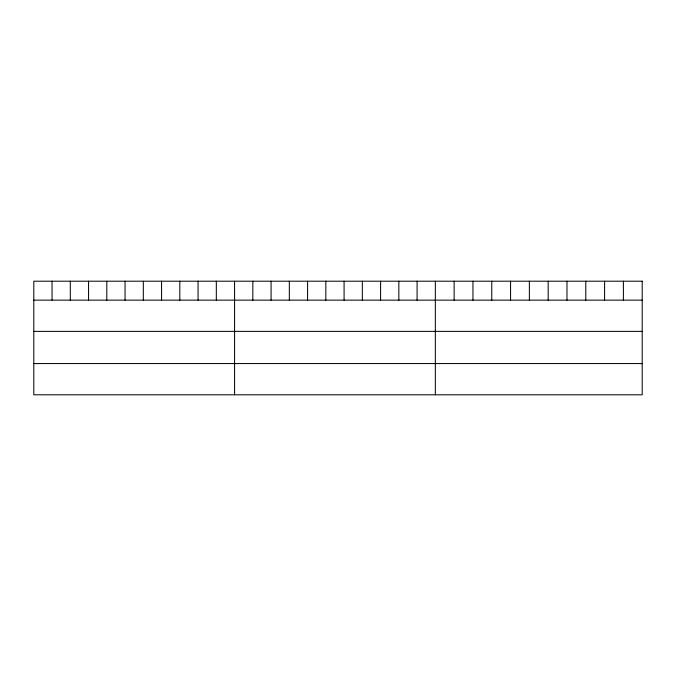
<?xml version="1.0" encoding="UTF-8"?>
<svg xmlns="http://www.w3.org/2000/svg" width="676" height="676" viewBox="0 0 676 676"><rect width="100%" height="100%" fill="white"/><g stroke="black" fill="none" stroke-linecap="round" stroke-linejoin="round"><path stroke-width="1.01" d="M33.8 300.136L642.2 300.136M33.8 331.375L642.2 331.375M33.8 363.561L642.2 363.561M623.399 281.199L623.399 300.136M604.589 281.199L604.589 300.136M585.788 281.199L585.788 300.136M566.978 281.199L566.978 300.136M548.177 281.199L548.177 300.136M529.367 281.199L529.367 300.136M510.566 281.199L510.566 300.136M491.756 281.199L491.756 300.136M472.955 281.199L472.955 300.136M454.145 281.199L454.145 300.136M435.344 281.199L435.344 394.801M417.092 281.199L417.092 300.136M398.84 281.199L398.84 300.136M380.588 281.199L380.588 300.136M362.336 281.199L362.336 300.136M344.084 281.199L344.084 300.136M325.832 281.199L325.832 300.136M307.58 281.199L307.58 300.136M289.328 281.199L289.328 300.136M271.076 281.199L271.076 300.136M252.824 281.199L252.824 300.136M234.572 281.199L234.572 394.801M216.32 281.199L216.32 300.136M198.068 281.199L198.068 300.136M179.816 281.199L179.816 300.136M161.564 281.199L161.564 300.136M143.312 281.199L143.312 300.136M125.06 281.199L125.06 300.136M106.808 281.199L106.808 300.136M88.556 281.199L88.556 300.136M70.304 281.199L70.304 300.136M52.052 281.199L52.052 300.136M642.2 281.199L33.8 281.199L33.8 394.801L642.2 394.801L642.2 281.199"/></g></svg>
